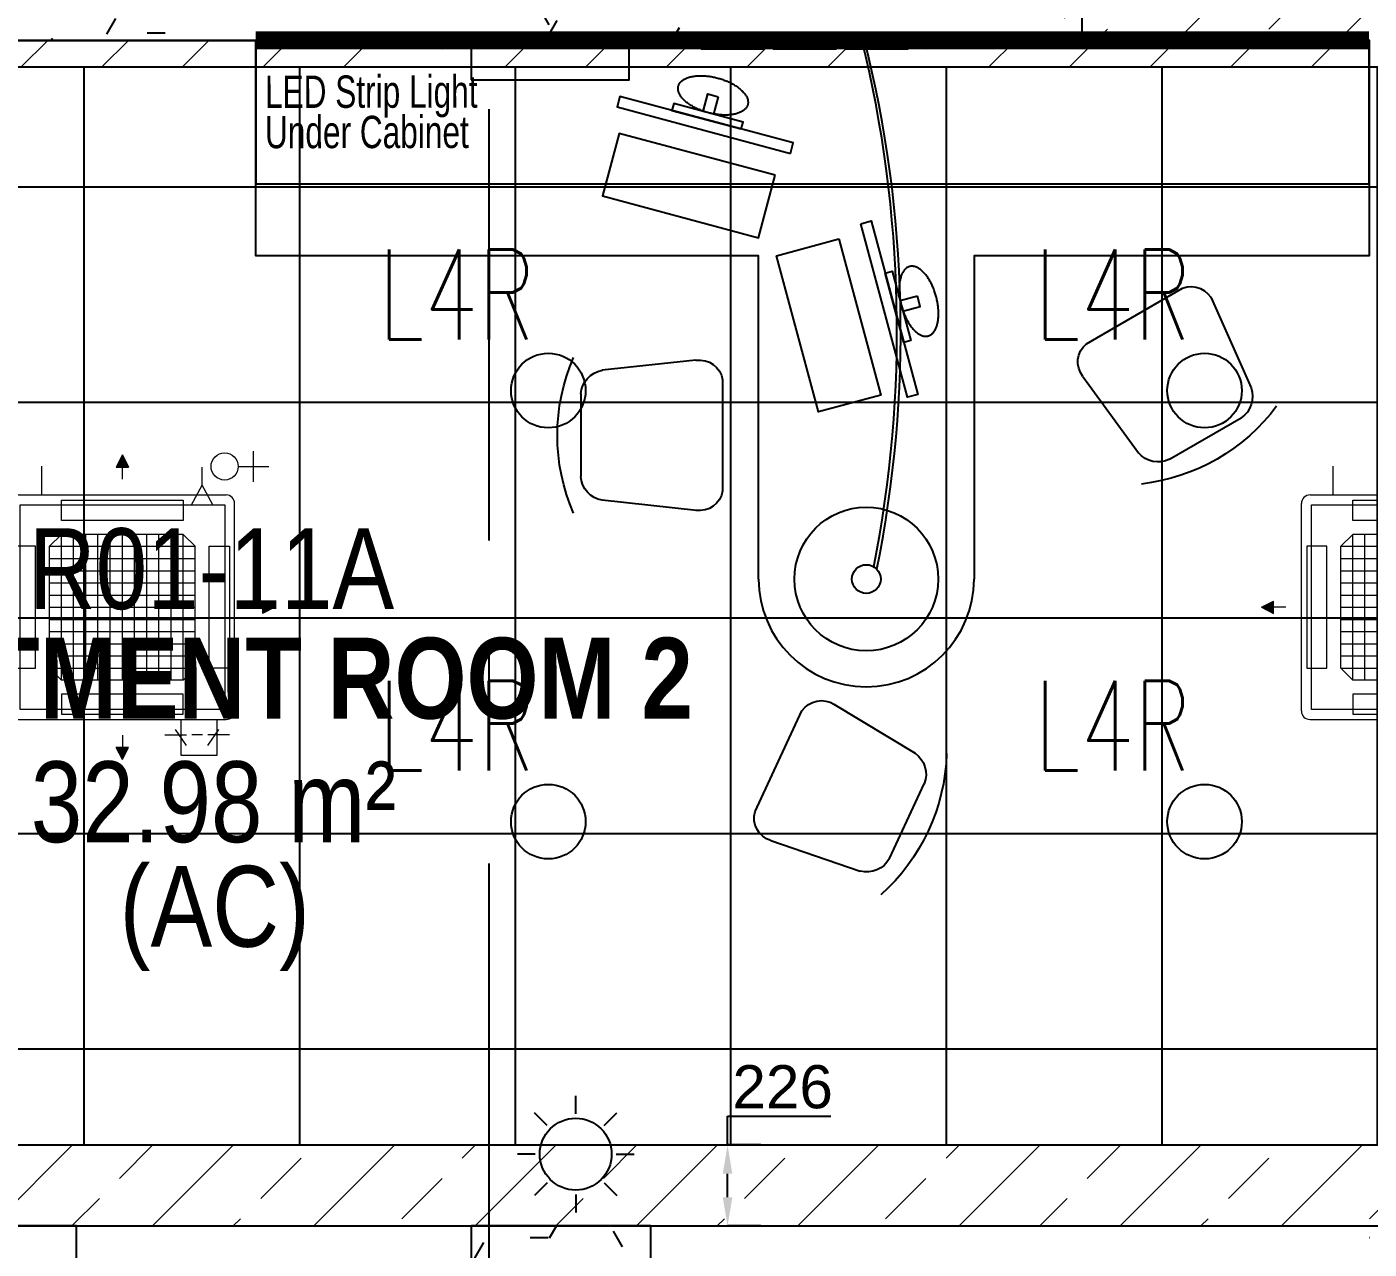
# Model space of a CAD drawing. Header units: millimetres. Extents: x -92759 to 184353, y -15225 to 86714.
# Drawn here: x -54420 to -50683, y 54527 to 57929 of the extents above; entities that cross this region are included whole.
import ezdxf

# ---------------------------------------------------------------- set-up
doc = ezdxf.new("R2010")
doc.units = ezdxf.units.MM
for name, pattern in [('HIDDEN', [0.375, 0.25, -0.125]), ('IDA - Grid Line', [2100, 1200, -300, 300, -300]), ('IDA - Hidden 2-1', [450, 300, -150])]:
    doc.linetypes.add(name, pattern=pattern)
doc.layers.get('Defpoints').update_dxf_attribs({"color": 8})
for name, color, linetype in [('0-1', 9, 'Continuous'), ('A-_ROOMNAME_A', 8, 'Continuous'), ('A-_WALL----_H-1', 9, 'Continuous'), ('A-_WALLPRTN_E', 8, 'Continuous'), ('A-PATT-CONC', 8, 'Continuous'), ('AAG_Dimension', 7, 'Continuous'), ('E-_LITG _ CKT -DB', 1, 'HIDDEN'), ('E-legend', 1, 'Continuous'), ('HF', 7, 'Continuous'), ('M-ACMV_FCU', 5, 'Continuous'), ('PDF_M-_ACON----_E-N', 7, 'Continuous')]:
    doc.layers.add(name, color=color, linetype=linetype)
for name, color, linetype, true_color in [('1599_FURN_RHH_BLK8 _NEW__1ST STY_dwg _2_-1', 7, 'Continuous', 0xaaaaaa), ('A-_DETA----_E-1', 7, 'IDA - Hidden 2-1', 0xa5a5a5), ('A-_DETA----_ED-2', 1, 'Continuous', 0xff0000), ('A-_FURN--1', 7, 'Continuous', 0xaaaaaa), ('A-_FURN--3', 7, 'Continuous', 0xaaaaaa), ('A-_FURN--4', 7, 'Continuous', 0xaaaaaa), ('E-_FIREALAM_E-1', 1, 'Continuous', 0xff0000), ('S-_ANOTGRID_E-1', 9, 'IDA - Grid Line', 0x808080)]:
    doc.layers.add(name, color=color, linetype=linetype, true_color=true_color)
for name, color, linetype, lineweight in [('A--', 134, '500-1-RP', 25), ('HFI 9MM FPB', 94, 'Continuous', 5), ('M-ACMV_CDP', 190, 'DRAIN_PIPE', 25), ('M-ACMV_FCU-2', 86, 'Continuous', 9), ('M-ACMV_PWR', 1, 'REFRIGERANT', 25), ('M-ACMV_REF_PIPE', 134, '500-1-RP', 25), ('M-ACMV_VCD', 7, 'Continuous', 25)]:
    doc.layers.add(name, color=color, linetype=linetype, lineweight=lineweight)
doc.styles.add('Arial', font='arial.ttf')
doc.styles.add('Arial Narrow_2', font='ARIALN.TTF', dxfattribs={"height": 225})
doc.styles.add('Arial Narrow_B_1', font='ARIALNB.TTF', dxfattribs={"height": 300})
doc.styles.add('Simplex', font='simplex_.ttf', dxfattribs={"width": 0.7, "height": 450})
doc.styles.get("Standard").update_dxf_attribs({"font": 'arial.ttf'})
doc.linetypes.add('500-1-RP', pattern='A,0.75,-0.5,0.75,-0.5,0.75,-0.5,0.75,-1.7,["RP",Standard,S=1,R=0,X=-1,Y=-0.5],-1.7', length=7.9)
doc.linetypes.add('DRAIN_PIPE', pattern='A,0.5,-0.2,["D",Standard,S=0.1,R=0,X=-0.1,Y=-0.05],-0.25', length=0.95)
doc.linetypes.add('REFRIGERANT', pattern='A,15,-5.08,["R",Standard,S=2.54,R=0,X=-2.54,Y=-1.27],-5.08', length=25.16)
doc.dimstyles.get("Standard").update_dxf_attribs({"dimtxt": 0.18, "dimasz": 0.18, "dimexe": 0.18, "dimexo": 0.0625, "dimgap": 0.09, "dimtad": 0, "dimtih": 1, "dimtoh": 1, "dimdec": 4, "dimzin": 0, "dimdsep": 46, "dimtxsty": 'Standard', "dimcen": 0.09, "dimadec": 0, "dimazin": 0, "dimtfac": 1, "dimtdec": 4, "dimtofl": 0, "dimtmove": 0, "dimatfit": 3, "dimfxl": 1, "dimtolj": 1, "dimtzin": 0, "dimarcsym": 0})
pattern_1 = [(0, (-11870.95, 40538.29), (609.6, 152.4), [50.292, -406.908, 50.292, -406.908, -2438.4]), (0, (-11870.95, 40538.29), (609.6, 152.4), [-914.4, 50.292, -864.108, 50.292, -406.908, -1066.8]), (0, (-11870.95, 40538.29), (609.6, 152.4), [-2286, 50.292, -254.508, 50.292, -711.708]), (120, (-11642.35, 40614.49), (-436.7823, 451.7291), [50.292, -406.908, 50.292, -406.908, -2438.4]), (120, (-11642.35, 40614.49), (-436.7823, 451.7291), [-914.4, 50.292, -864.108, 50.292, -406.908, -1066.8]), (120, (-11642.35, 40614.49), (-436.7823, 451.7291), [-2286, 50.292, -254.508, 50.292, -711.708]), (240, (-11566.15, 40919.29), (-172.8177, -604.1291), [50.292, -406.908, 50.292, -406.908, -2438.4]), (240, (-11566.15, 40919.29), (-172.8177, -604.1291), [-914.4, 50.292, -864.108, 50.292, -406.908, -1066.8]), (240, (-11566.15, 40919.29), (-172.8177, -604.1291), [-2286, 50.292, -254.508, 50.292, -711.708])]

# ---------------------------------------------------------------- blocks, each defined once
blk = doc.blocks.new('IDA - Strobe Light - IDA - Strobe Light-8826107-BLK8_RHH_1ST STOREY PLAN')
at = {"layer": 'A-_DETA----_ED-2'}
for p, q in [((0, 312.5), (0, 362.5)), ((-79.5, 279.5), (-114.9, 314.9)), ((79.5, 279.5), (114.9, 314.9)), ((-112.5, 200), (-162.5, 200)), ((112.5, 200), (162.5, 200)), ((-79.5, 120.5), (-114.9, 85.1)), ((79.5, 120.5), (114.9, 85.1)), ((0, 87.5), (0, 37.5))]:
    blk.add_line(p, q, dxfattribs=at)
blk.add_circle((0, 200), 100, dxfattribs=at)
blk = doc.blocks.new('1599_FURN_RHH_BLK8 _NEW__1ST STY_dwg_MONITOR-10346286-BLK8_RHH_1ST STOREY PLAN')
at = {"layer": 'A-_FURN--4', "flags": 128}
for points in [[(-100, 250), (-70, 250), (-70, -250), (-100, -250)], [(-70, 100), (-50, 100), (-50, -100), (-70, -100)], [(0, 15), (-50, 15), (-50, -15), (0, -15)]]:
    blk.add_lwpolyline(points, close=True, dxfattribs=at)
at = {"layer": 'A-_FURN--4'}
for points in [[(0, 100), (-50, 100), (-50, 0)], [(50, 0), (50, 100), (0, 100)], [(-50, 0), (-50, -100), (0, -100)], [(0, -100), (50, -100), (50, 0)]]:
    blk.add_rational_spline(points, [1, 0.707106781187, 1], degree=2, dxfattribs=at)
blk = doc.blocks.new('1599_FURN_RHH_BLK8 _NEW__1ST STY_dwg_MONITOR-10346285-BLK8_RHH_1ST STOREY PLAN')
at = {"layer": 'A-_FURN--4', "flags": 128}
for points in [[(-100, 250), (-70, 250), (-70, -250), (-100, -250)], [(-70, 100), (-50, 100), (-50, -100), (-70, -100)], [(0, 15), (-50, 15), (-50, -15), (0, -15)]]:
    blk.add_lwpolyline(points, close=True, dxfattribs=at)
at = {"layer": 'A-_FURN--4'}
for points in [[(0, 100), (-50, 100), (-50, 0)], [(50, 0), (50, 100), (0, 100)], [(-50, 0), (-50, -100), (0, -100)], [(0, -100), (50, -100), (50, 0)]]:
    blk.add_rational_spline(points, [1, 0.707106781187, 1], degree=2, dxfattribs=at)
blk = doc.blocks.new('1599_FURN_RHH_BLK8 _NEW__1ST STY_dwg_CHAIR-10346284-BLK8_RHH_1ST STOREY PLAN')
at = {"layer": 'A-_FURN--4'}
for p, q in [((362639.3, -313382.2), (362869.3, -313382.2)), ((362545.4, -313702.3), (362573.4, -313441.1)), ((362963.4, -313704.2), (362935.2, -313441.1)), ((362599.6, -313776.6), (362909, -313776.6))]:
    blk.add_line(p, q, dxfattribs=at)
for centre, radius, start, end in [((362754.4, -313864.3), 547.7, 66.6649, 113.3351), ((362643.9, -313453.7), 71.6, 93.695, 169.8843), ((362864.7, -313453.7), 71.6, 10.1157, 86.305), ((362610.5, -313711.7), 65.8, 171.7351, 260.4846), ((362898.2, -313711.7), 65.8, 279.5154, 8.2649)]:
    blk.add_arc(centre, radius, start, end, dxfattribs=at)
blk = doc.blocks.new('1599_FURN_RHH_BLK8 _NEW__1ST STY_dwg _2_-10346281-BLK8_RHH_1ST STOREY PLAN')
at = {"layer": 'A-_FURN--1', "flags": 128}
for points in [[(-16888.5, -21474.1), (-17063.5, -21474.1), (-17063.5, -21449.1), (-16888.5, -21449.1)], [(-16688.5, -21474.1), (-16863.5, -21474.1), (-16863.5, -21449.1), (-16688.5, -21449.1)], [(-16488.5, -21474.1), (-16663.5, -21474.1), (-16663.5, -21449.1), (-16488.5, -21449.1)]]:
    blk.add_lwpolyline(points, close=True, dxfattribs=at)
at = {"layer": 'A-_FURN--3', "flags": 128}
for points in [[(-17705.1, -21559.1), (-17265.1, -21559.1), (-17265.1, -21449.1), (-17705.1, -21449.1)], [(-16858.5, -21825.2), (-17293.2, -21708.7), (-17339.8, -21882.6), (-16905.1, -21999.1)], [(-16681.2, -22002.5), (-16564.8, -22437.1), (-16738.6, -22483.7), (-16855.1, -22049.1)]]:
    blk.add_lwpolyline(points, close=True, dxfattribs=at)
at = {"layer": 'A-_FURN--3'}
for radius in [200, 40]:
    blk.add_circle((-16605.1, -22949.1), radius, dxfattribs=at)
for centre, radius, start, end in [((-19917.2, -22257.1), 3397.5, 348.8326, 13.7582), ((-19827.2, -22260.4), 3317.9, 348.5022, 14.1546)]:
    blk.add_arc(centre, radius, start, end, dxfattribs=at)
at = {"layer": 'A-_FURN--4', "flags": 128}
blk.add_lwpolyline([(-18305.1, -21449.1), (-18305.1, -21849.1), (-15205.1, -21849.1), (-15205.1, -21449.1)], close=True, dxfattribs=at)
blk.add_lwpolyline([(-16905.1, -22949.1), (-16905.1, -22049.1), (-18305.1, -22049.1), (-18305.1, -21449.1), (-15205.1, -21449.1), (-15205.1, -22049.1), (-16305.1, -22049.1), (-16305.1, -22949.1)], dxfattribs=at)
at = {"layer": 'A-_FURN--4'}
blk.add_arc((-16605.1, -22949.1), 300, 180, 0, dxfattribs=at)
at = {"extrusion": (0, 0, -1)}
for name, p, zscale, rotation in [('1599_FURN_RHH_BLK8 _NEW__1ST STY_dwg_MONITOR-10346285-BLK8_RHH_1ST STOREY PLAN', (17031.8, -21602.8), -0.9999999999999968, 105.0000000002767), ('1599_FURN_RHH_BLK8 _NEW__1ST STY_dwg_CHAIR-10346284-BLK8_RHH_1ST STOREY PLAN', (173124.5, -475332.3), -0.999999999999996, 149.9999999998426), ('1599_FURN_RHH_BLK8 _NEW__1ST STY_dwg_CHAIR-10346284-BLK8_RHH_1ST STOREY PLAN', (330781.7, 340205.3), -1.000000000000004, 270), ('1599_FURN_RHH_BLK8 _NEW__1ST STY_dwg_CHAIR-10346284-BLK8_RHH_1ST STOREY PLAN', (-114222, -484831.1), -1, 115.0000000005456)]:
    blk.add_blockref(name, p, dxfattribs=dict(at, zscale=zscale, rotation=rotation))
at = {"rotation": 14.99999999947099}
blk.add_blockref('1599_FURN_RHH_BLK8 _NEW__1ST STY_dwg_MONITOR-10346286-BLK8_RHH_1ST STOREY PLAN', (-16458.8, -22175.8), dxfattribs=at)
blk = doc.blocks.new('A$Cb2bf8f38')
at = {"layer": 'A-_WALL----_H-1'}
h = blk.add_hatch(dxfattribs=at)
h.set_pattern_fill('FP_1', color=256, style=0, pattern_type=2)
h.set_pattern_definition(pattern_1)
h.paths.add_polyline_path([(-13671, 25350), (-13671, 25500), (-14750, 25500), (-14750, 25350), (-14327.6, 25350)])
h.paths.add_polyline_path([(-12571, 25350), (-8549, 25350), (-8549, 25500), (-12571, 25500), (-12571, 25425)])
h = blk.add_hatch(dxfattribs=at)
h.set_pattern_fill('FP_1', color=256, style=0, pattern_type=2)
h.set_pattern_definition(pattern_1)
h.paths.add_polyline_path([(-3950, 21900), (-1549, 21900), (-1549, 22050), (-7750, 22050), (-7750, 21900), (-4100, 21900)])
h.paths.add_polyline_path([(-10249, 21900), (-9750, 21900), (-9750, 22050), (-10249, 22050)])
h.paths.add_polyline_path([(-12500, 21900), (-11449, 21900), (-11449, 22050), (-14900, 22050), (-14900, 21900), (-12575, 21900)])
at = {"layer": 'A-_DETA----_E-1'}
blk.add_line((-9750, 22050), (-7750, 22050), dxfattribs=at)
at = {"layer": 'A-_WALLPRTN_E'}
for p, q in [((-8549, 25350), (-8549, 25800)), ((-12571, 25350), (-8549, 25350)), ((-11349, 22050), (-14150, 22050)), ((-11349, 21900), (-11349, 22050)), ((-9750, 22050), (-10249, 22050)), ((-10249, 21900), (-10249, 22050)), ((-9750, 21900), (-9750, 22050))]:
    blk.add_line(p, q, dxfattribs=at)
at = {"layer": 'S-_ANOTGRID_E-1'}
blk.add_line((-10200, -20141.4), (-10200, 53272.8), dxfattribs=at)
at = {"layer": '1599_FURN_RHH_BLK8 _NEW__1ST STY_dwg _2_-1'}
blk.add_blockref('1599_FURN_RHH_BLK8 _NEW__1ST STY_dwg _2_-10346281-BLK8_RHH_1ST STOREY PLAN', (7455.1, 46800), dxfattribs=at)
at = {"layer": 'E-_FIREALAM_E-1'}
blk.add_blockref('IDA - Strobe Light - IDA - Strobe Light-8826107-BLK8_RHH_1ST STOREY PLAN', (-9959, 22050), dxfattribs=at)
at = {"layer": 'A-_ROOMNAME_A', "char_height": 225, "attachment_point": 1}
for s, insert, width, style in [('R01-11A', (-11481.4, 23992.2), 1274.683, 'Arial Narrow_2'), ('TREATMENT ROOM 2', (-12310.1, 23687.5), 3282.91, 'Arial Narrow_B_1'), ('32.98 m²', (-11476.1, 23343.4), 1262.658, 'Arial Narrow_2'), ('(AC)', (-11228.6, 23052.4), 661.392, 'Arial Narrow_2')]:
    blk.add_mtext(s, dxfattribs=dict(at, insert=insert, width=width, style=style))
blk = doc.blocks.new('*D617')
at = {"layer": 'AAG_Dimension', "color": 0, "lineweight": -2, "transparency": 16777216}
for p, q in [((2334.7, 481737.2), (2334.7, 481817.2)), ((2334.7, 481817.2), (2621.8, 481817.2)), ((2427.4, 481737.2), (2334.5, 481737.2)), ((2334.7, 481591.7), (2334.7, 481657.2)), ((2427.4, 481511.7), (2334.5, 481511.7))]:
    blk.add_line(p, q, dxfattribs=at)
at = {"layer": 'AAG_Dimension', "color": 0, "transparency": 16777216}
for points in [[(2321.4, 481657.2), (2348, 481657.2), (2334.7, 481737.2)], [(2321.4, 481591.7), (2348, 481591.7), (2334.7, 481511.7)]]:
    blk.add_solid(points, dxfattribs=at)
at = {"layer": 'Defpoints', "color": 0, "transparency": 16777216}
for p in [(2334.7, 481737.2), (2427.4, 481737.2), (2427.4, 481511.7)]:
    blk.add_point(p, dxfattribs=at)
at = {"layer": 'AAG_Dimension', "color": 152, "true_color": 0x2776bb, "transparency": 16777216, "insert": (2488.2, 481898.5), "char_height": 120, "attachment_point": 5, "style": 'Arial'}
blk.add_mtext('\\A1;226', dxfattribs=at)
blk = doc.blocks.new('A$C020d881d')
at = {"layer": 'E-legend', "lineweight": 25}
blk.add_circle((818.7, 172), 103.8, dxfattribs=at)
at = {"layer": 'E-legend', "lineweight": 25, "style": 'Simplex', "width": 0.7}
blk.add_text('L4R', height=250, dxfattribs=at).set_placement((345.2, 314.3))
blk = doc.blocks.new('EL_B8_L1_R4')
at = {"color": 1, "linetype": 'HIDDEN', "ltscale": 40, "const_width": 50}
blk.add_lwpolyline([(-57.1, -15208.3), (3042.9, -15208.3)], dxfattribs=at)
at = {"layer": 'E-_LITG _ CKT -DB', "ltscale": 0.5}
for p in [(-61.1, -16354.8), (1765.9, -16354.8), (-61.1, -17554.8), (1765.9, -17554.8)]:
    blk.add_blockref('A$C020d881d', p, dxfattribs=at)
at = {"color": 1, "linetype": 'HIDDEN', "ltscale": 40, "style": 'Arial', "width": 0.7}
for s, p in [('LED Strip Light', (-31.2, -15396.1)), ('Under Cabinet', (-31.2, -15508.3))]:
    blk.add_text(s, height=90, rotation=0.0627, dxfattribs=at).set_placement(p)
blk = doc.blocks.new('A$C7208cd76')
at = {"layer": 'M-ACMV_FCU', "lineweight": 5}
h = blk.add_hatch(color=256, dxfattribs=at)
h.dxf.hatch_style = 1
h.paths.add_polyline_path([(0, 424.1), (-17, 390.2), (17, 390.2)])
h = blk.add_hatch(color=256, dxfattribs=at)
h.dxf.hatch_style = 1
h.paths.add_polyline_path([(-424.1, 0), (-390.2, -17), (-390.2, 17)])
h = blk.add_hatch(color=256, dxfattribs=at)
h.dxf.hatch_style = 1
h.paths.add_polyline_path([(424.1, 0), (390.2, 17), (390.2, -17)])
h = blk.add_hatch(color=256, dxfattribs=at)
h.dxf.hatch_style = 1
h.paths.add_polyline_path([(0, -424.1), (17, -390.2), (-17, -390.2)])
for p, q in [((0, 424.1), (-17, 390.2)), ((0, 424.1), (17, 390.2)), ((-17, 390.2), (17, 390.2)), ((0, 356.2), (0, 390.2)), ((288.8, 312.5), (-288.8, 312.5)), ((288.9, 312.6), (288.9, 312.6)), ((-312.5, 288.8), (-312.5, -288.8)), ((312.5, 288.8), (312.5, -288.8)), ((312.6, 288.9), (312.6, 288.9)), ((-202.6, 169.6), (-169.6, 202.6)), ((-169.6, 202.6), (169.6, 202.6)), ((-169.6, 202.6), (-169.6, -202.6)), ((-135.7, 202.6), (-135.7, -202.6)), ((-101.8, 202.6), (-101.8, -202.6)), ((-67.9, 202.6), (-67.9, -202.6)), ((-33.9, 202.6), (-33.9, -202.6)), ((0, 202.6), (0, -202.6)), ((33.9, 202.6), (33.9, -202.6)), ((67.9, 202.6), (67.9, -202.6)), ((101.8, 202.6), (101.8, -202.6)), ((135.7, 202.6), (135.7, -202.6)), ((169.6, 202.6), (202.6, 169.6)), ((169.6, 202.6), (169.6, -202.6)), ((-202.6, 169.6), (-202.6, -169.6)), ((202.6, 169.6), (-202.6, 169.6)), ((202.6, 169.6), (202.6, -169.6)), ((202.6, 135.7), (-202.6, 135.7)), ((202.6, 101.8), (-202.6, 101.8)), ((202.6, 67.9), (-202.6, 67.9)), ((-424.1, 0), (-390.2, 17)), ((-424.1, 0), (-390.2, -17)), ((-390.2, -17), (-390.2, 17)), ((-356.2, 0), (-390.2, 0)), ((202.6, 33.9), (-202.6, 33.9)), ((202.6, 0), (-202.6, 0)), ((356.2, 0), (390.2, 0)), ((390.2, 17), (390.2, -17)), ((424.1, 0), (390.2, 17)), ((424.1, 0), (390.2, -17)), ((202.6, -33.9), (-202.6, -33.9)), ((202.6, -67.9), (-202.6, -67.9)), ((202.6, -101.8), (-202.6, -101.8)), ((202.6, -135.7), (-202.6, -135.7)), ((-169.6, -202.6), (-202.6, -169.6)), ((202.6, -169.6), (-202.6, -169.6)), ((169.6, -202.6), (202.6, -169.6)), ((-169.6, -202.6), (169.6, -202.6)), ((288.8, -312.5), (-288.8, -312.5)), ((0, -356.2), (0, -390.2)), ((17, -390.2), (-17, -390.2)), ((0, -424.1), (-17, -390.2)), ((0, -424.1), (17, -390.2))]:
    blk.add_line(p, q, dxfattribs=at)
for points in [[(285, 285), (285, -285), (-285, -285), (-285, 285)], [(-169.6, 241.6), (169.6, 241.6), (169.6, 297.9), (-169.6, 297.9)], [(-241.6, 169.6), (-241.6, -169.6), (-297.9, -169.6), (-297.9, 169.6)], [(241.6, 169.6), (241.6, -169.6), (297.9, -169.6), (297.9, 169.6)], [(-169.6, -241.6), (169.6, -241.6), (169.6, -297.9), (-169.6, -297.9)]]:
    blk.add_lwpolyline(points, close=True, dxfattribs=at)
for centre, start, end in [((-288.8, 288.8), 90, 180), ((288.8, 288.8), 0, 90), ((-288.8, -288.8), 180, 270), ((288.8, -288.8), 270, 0)]:
    blk.add_arc(centre, 23.7, start, end, dxfattribs=at)
blk = doc.blocks.new('A$C49267d6b')
at = {"layer": 'PDF_M-_ACON----_E-N', "lineweight": 0}
for p, q in [((0, 127), (0, 76.2)), ((-25.4, 76.2), (12.7, 101.6)), ((0, 63.5), (0, 38.1)), ((-25.4, 25.4), (12.7, 0)), ((0, -25.4), (0, 25.4))]:
    blk.add_line(p, q, dxfattribs=at)
blk = doc.blocks.new('A$C81577ca4')
at = {"layer": 'A--', "lineweight": 0, "ltscale": 0.75}
for p, q in [((19, -95), (-36, -125)), ((-36, -125), (-86, -125)), ((19, -155), (-36, -125))]:
    blk.add_line(p, q, dxfattribs=at)
blk = doc.blocks.new('SSO')
at = {"layer": 'M-ACMV_PWR', "linetype": 'ByBlock', "lineweight": 5}
for p, q in [((1064770.3, 20778.3), (1064770.3, 20878.3)), ((1064820.3, 20828.3), (1064720.3, 20828.3))]:
    blk.add_line(p, q, dxfattribs=at)
blk.add_circle((1064770.3, 20733.6), 44.6, dxfattribs=at)
blk.add_circle((1064770.3, 20733.6), 44.6, dxfattribs=at)
blk = doc.blocks.new('FCU-2_mini cassette')
at = {"layer": 'M-ACMV_CDP', "lineweight": 5}
blk.add_line((240311.9, -39528.1), (240311.9, -39608.6), dxfattribs=at)
at = {"layer": 'M-ACMV_VCD', "lineweight": 5}
blk.add_lwpolyline([(239824.1, -38903.1), (239824.1, -38803.1), (239924.1, -38803.1), (239924.1, -38903.1)], close=True, dxfattribs=at)
at = {"layer": 'M-ACMV_FCU', "lineweight": 5}
blk.add_blockref('A$C7208cd76', (240087.3, -39215.6), dxfattribs=at)
at = {"layer": 'M-ACMV_PWR', "color": 1, "linetype": 'ByBlock', "lineweight": 5, "xscale": 0.8500000000000222, "yscale": 0.8500000000000222, "zscale": 0.8500000000000222, "rotation": 90}
blk.add_blockref('SSO', (257426.2, -944662.3), dxfattribs=at)
at = {"layer": 'M-ACMV_REF_PIPE', "lineweight": 5, "rotation": 90}
blk.add_blockref('A$C81577ca4', (239740.3, -39519.6), dxfattribs=at)
at = {"layer": 'M-ACMV_VCD', "lineweight": 5, "xscale": -1.181061443391948, "yscale": 1.181061443391948, "zscale": 1.181061443391948, "rotation": 90}
blk.add_blockref('A$C49267d6b', (239939.1, -38860.6), dxfattribs=at)
blk = doc.blocks.new('ACMV_B8L1_R9')
at = {"layer": 'M-ACMV_FCU-2', "rotation": 180}
for p in [(475736.2, -92856.6), (479331.4, -92856.6)]:
    blk.add_blockref('FCU-2_mini cassette', p, dxfattribs=at)
blk = doc.blocks.new('RCP_B8L1')
at = {"layer": 'A-PATT-CONC'}
h = blk.add_hatch(dxfattribs=at)
h.set_pattern_fill('ANSI37', color=256, scale=189, angle=45)
h.set_pattern_definition([(90, (-2654.05, 484737.2), (-600.075, 0), []), (180, (-2654.05, 484737.2), (-6e-14, -600.075), [])])
h.paths.add_polyline_path([(-2054.04966, 481737.20958), (6345.95034, 481737.20958), (6345.95034, 484737.20958), (-2178.85582, 484737.20958), (-2654.04966, 484737.20958), (-2654.04966, 482937.20958), (-2054.04966, 482937.20958)])
at = {"layer": 'HFI 9MM FPB'}
h = blk.add_hatch(dxfattribs=at)
h.set_pattern_fill('ANSI33', color=256, scale=50)
h.paths.add_polyline_path([(3320.95033, 484811.70958), (-2879.04966, 484811.70958), (-2879.04966, 482861.70958), (-2279.04966, 482861.70958), (-2279.04966, 481511.70958), (6570.95034, 481511.70958), (6570.95034, 485895.70958), (3320.95033, 485895.70958)])
h.paths.add_polyline_path([(-2054.04966, 481737.20958), (6345.95034, 481737.20958), (6345.95034, 484737.20958), (-2178.85582, 484737.20958), (-2654.04966, 484737.20958), (-2654.04966, 482937.20958), (-2054.04966, 482937.20958)], flags=16)
at = {"layer": 'HF'}
for points in [[(3320.95033, 484811.70958), (-2879.04966, 484811.70958), (-2879.04966, 482861.70958), (-2279.04966, 482861.70958), (-2279.04966, 481511.70958), (6570.95034, 481511.70958), (6570.95034, 485895.70958), (3320.95033, 485895.70958)], [(-2054.04966, 481737.20958), (6345.95034, 481737.20958), (6345.95034, 484737.20958), (-2178.85582, 484737.20958), (-2654.04966, 484737.20958), (-2654.04966, 482937.20958), (-2054.04966, 482937.20958)]]:
    blk.add_lwpolyline(points, close=True, dxfattribs=at)
at = {"layer": 'AAG_Dimension'}
dim = blk.add_linear_dim(base=(2334.68749, 481737.20958), p1=(2427.44391, 481511.70958), p2=(2427.44391, 481737.20958), angle=90, dimstyle='Standard', dxfattribs=at)
dim.commit()
dim.dimension.update_dxf_attribs({"geometry": '*D617', "text_midpoint": (2488.23456, 481898.47834)})

msp = doc.modelspace()

# ---------------------------------------------------------------- block references
at = {"layer": '0-1'}
msp.add_blockref('A$Cb2bf8f38', (-42933, 32541.2), dxfattribs=at)

# ---------------------------------------------------------------- next in the draw order: block references
at = {"color": 0}
msp.add_blockref('EL_B8_L1_R4', (-53725.9, 73099.6), dxfattribs=at)
at = {"layer": 'A-PATT-CONC', "color": 152, "true_color": 0x2776bb}
msp.add_blockref('RCP_B8L1', (-54804, -426920.5), dxfattribs=at)

# ---------------------------------------------------------------- next in the draw order: block references
at = {"layer": 'M-ACMV_FCU', "color": 5}
msp.add_blockref('ACMV_B8L1_R9', (-289803, 109954.6), dxfattribs=at)

doc.saveas('drawing.dxf')
